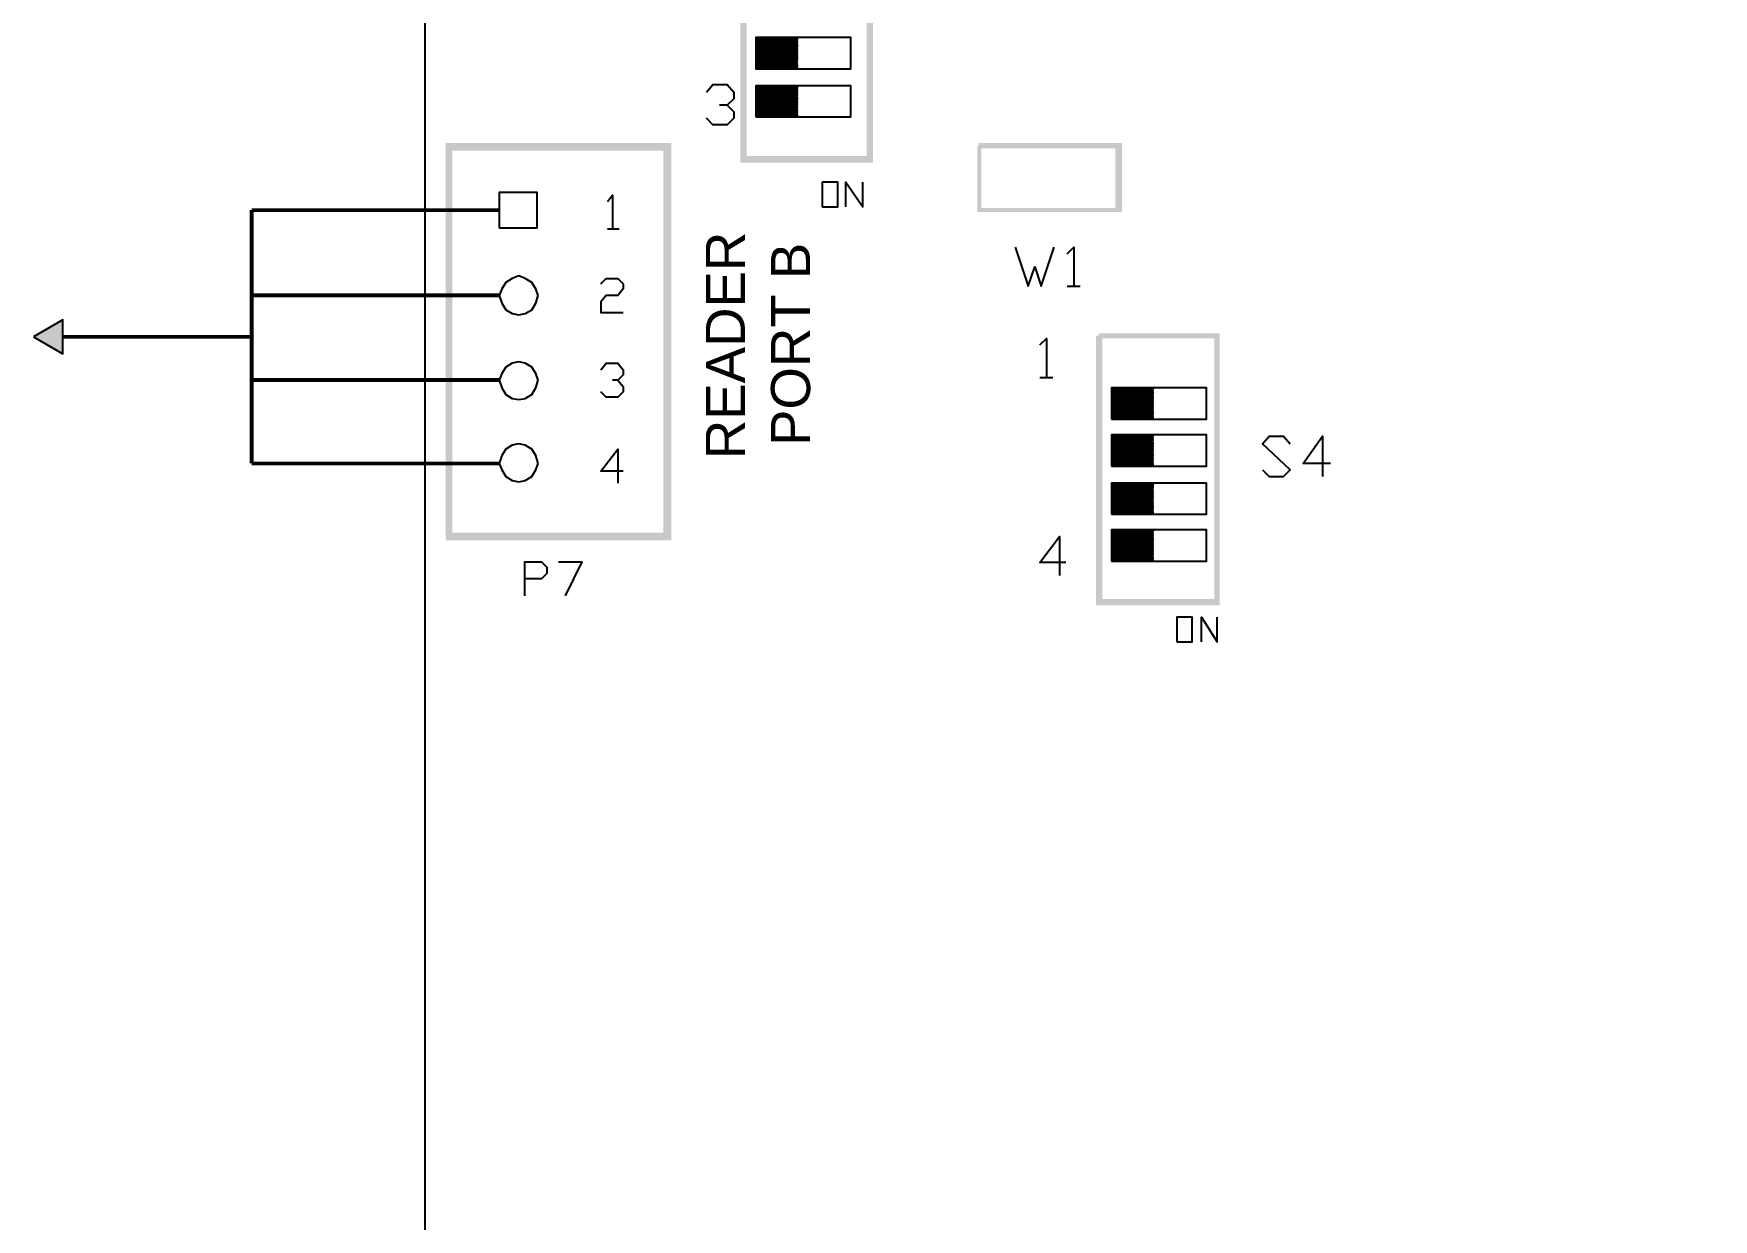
# Model space of a CAD drawing. Header units: millimetres. Extents: x 532209 to 638832, y -290618 to -196403.
# Drawn here: x 552310 to 584546, y -243510 to -220753 of the extents above; entities that cross this region are included whole.
import ezdxf
from ezdxf.enums import TextEntityAlignment as Align

# ---------------------------------------------------------------- set-up
doc = ezdxf.new("R2010")
doc.units = ezdxf.units.MM
doc.header["$LTSCALE"] = 12.5
doc.header["$MEASUREMENT"] = 0
doc.linetypes.add('HIDDEN', pattern=[0.375, 0.25, -0.125])
doc.styles.get("Standard").update_dxf_attribs({"font": 'arial.ttf'})

# ---------------------------------------------------------------- blocks, each defined once
blk = doc.blocks.new('APC L')
at = {"linetype": 'Continuous'}
for points in [[(565996, -219028), (565871, -218928), (565996, -223103)], [(565871, -218928), (565996, -223103), (565871, -223228)], [(568296, -223103), (568421, -223228), (568296, -218978)], [(568421, -223228), (568296, -218978), (568421, -218978)], [(564546, -222853), (560346, -223003), (560221, -222853)], [(560346, -223003), (560221, -222853), (560346, -230328)], [(560221, -222853), (560346, -230328), (560221, -230478)], [(564396, -223003), (564546, -222853), (560346, -223003)], [(564546, -230478), (564396, -223003), (564546, -222853)], [(564396, -230328), (564546, -230478), (564396, -223003)], [(570421, -224178), (570496, -224103), (570421, -222903)], [(570496, -224103), (570421, -222903), (570496, -222903)], [(570446, -222853), (570446, -222953), (573196, -222853)], [(570446, -222953), (573196, -222853), (573071, -222953)], [(573196, -222853), (573071, -222953), (573196, -224178)], [(573071, -222953), (573196, -224178), (573071, -224103)], [(565996, -223103), (565871, -223228), (568296, -223103)], [(565871, -223228), (568296, -223103), (568421, -223228)], [(573196, -224178), (573071, -224103), (570421, -224178)], [(573071, -224103), (570421, -224178), (570496, -224103)], [(572821, -226553), (572696, -226553), (572821, -231603)], [(572696, -226553), (572821, -231603), (572696, -231728)], [(574971, -226603), (575071, -226503), (572746, -226603)], [(575071, -226503), (572746, -226603), (572746, -226503)], [(575071, -231728), (574971, -226603), (575071, -226503)], [(574971, -231603), (575071, -231728), (574971, -226603)], [(560346, -230328), (560221, -230478), (564396, -230328)], [(560221, -230478), (564396, -230328), (564546, -230478)], [(572821, -231603), (572696, -231728), (574971, -231603)], [(572696, -231728), (574971, -231603), (575071, -231728)]]:
    blk.add_hatch(color=256, dxfattribs=at).paths.add_polyline_path(points)
h = blk.add_hatch(color=256)
h.dxf.hatch_style = 1
h.paths.add_polyline_path([(552310, -226572), (552871, -226896), (552871, -226248)])
for points in [[(559821, -268153), (611071, -268153), (611071, -196403), (559821, -196403), (559821, -268153)], [(566171, -221428), (567996, -221428), (567996, -220828), (566171, -220828), (566171, -221428)], [(566771, -220828), (566171, -221428)], [(566171, -221428), (566746, -220828), (566171, -221403)], [(566721, -220828), (566171, -221378)], [(566696, -220828), (566171, -221353), (566696, -220828)], [(566671, -220828), (566171, -221353)], [(566646, -220828), (566171, -221328)], [(566646, -220828), (566171, -221303)], [(566621, -220828), (566171, -221278)], [(566596, -220828), (566171, -221278)], [(566571, -220828), (566171, -221253)], [(566571, -220828), (566171, -221228)], [(566171, -221228), (566546, -220828), (566171, -221203)], [(566521, -220828), (566171, -221178)], [(566521, -220828), (566171, -221153), (566496, -220828)], [(566471, -220828), (566171, -221153)], [(566446, -220828), (566171, -221128)], [(566446, -220828), (566171, -221103)], [(566421, -220828), (566171, -221103)], [(566396, -220828), (566171, -221078)], [(566371, -220828), (566171, -221053)], [(566371, -220828), (566171, -221028)], [(566171, -221028), (566346, -220828), (566171, -221003)], [(566321, -220828), (566171, -220978)], [(566321, -220828), (566171, -220978), (566296, -220828)], [(566271, -220828), (566171, -220953)], [(566246, -220828), (566171, -220928)], [(566246, -220828), (566171, -220903)], [(566221, -220828), (566171, -220903)], [(566196, -220828), (566171, -220878)], [(566196, -220828), (566171, -220853)], [(566171, -220828), (566771, -221428)], [(566171, -220853), (566746, -221428)], [(566171, -220878), (566721, -221428)], [(566171, -220903), (566696, -221428)], [(566171, -220903), (566696, -221428), (566171, -220928)], [(566171, -220953), (566671, -221428)], [(566171, -220978), (566646, -221428)], [(566171, -220978), (566646, -221428)], [(566171, -221003), (566621, -221428)], [(566596, -221428), (566171, -221028), (566571, -221428)], [(566171, -221028), (566571, -221428)], [(566171, -221053), (566546, -221428)], [(566171, -221078), (566521, -221428)], [(566171, -221103), (566521, -221428)], [(566171, -221103), (566496, -221428), (566171, -221128)], [(566796, -220828), (566196, -221428)], [(566771, -220828), (566196, -221428)], [(566196, -220828), (566796, -221428)], [(566196, -220828), (566771, -221428)], [(566821, -220828), (566221, -221428)], [(566221, -220828), (566821, -221428)], [(566846, -220828), (566246, -221428)], [(566821, -220828), (566246, -221428)], [(566246, -220828), (566846, -221428)], [(566246, -220828), (566821, -221428)], [(566871, -220828), (566271, -221428)], [(566271, -220828), (566871, -221428)], [(566896, -220828), (566296, -221428)], [(566296, -220828), (566896, -221428), (566321, -220828), (566896, -221428)], [(566896, -220828), (566321, -221428)], [(566921, -220828), (566321, -221428)], [(566321, -220828), (566921, -221428)], [(566346, -221428), (566946, -220828), (566371, -221428), (566971, -220828)], [(566346, -220828), (566946, -221428)], [(566371, -220828), (566971, -221428)], [(566371, -220828), (566971, -221428)], [(566971, -220853), (566371, -221428)], [(566396, -220828), (566971, -221403), (566421, -220828)], [(566971, -220878), (566396, -221428)], [(566971, -220903), (566421, -221428)], [(566446, -220828), (566971, -221378)], [(566446, -220828), (566971, -221353)], [(566971, -220903), (566446, -221428)], [(566971, -220928), (566446, -221428)], [(566471, -220828), (566971, -221353)], [(566971, -220953), (566471, -221428)], [(566496, -220828), (566971, -221328)], [(566971, -220978), (566496, -221428)], [(566971, -221303), (566521, -220828), (566971, -221278)], [(566521, -220828), (566971, -221278)], [(566521, -221428), (566971, -220978), (566521, -221428)], [(566546, -220828), (566971, -221253)], [(566971, -221003), (566546, -221428)], [(566571, -220828), (566971, -221228)], [(566571, -220828), (566971, -221228)], [(566971, -221028), (566571, -221428), (566971, -221028)], [(566971, -221053), (566571, -221428)], [(566596, -220828), (566971, -221203), (566621, -220828)], [(566971, -221078), (566596, -221428)], [(566971, -221103), (566621, -221428)], [(566646, -220828), (566971, -221178)], [(566646, -220828), (566971, -221153)], [(566971, -221103), (566646, -221428)], [(566971, -221128), (566646, -221428)], [(566671, -220828), (566971, -221153)], [(566696, -220828), (566971, -221128)], [(566971, -221103), (566696, -220828), (566971, -221103)], [(566721, -220828), (566971, -221078)], [(566746, -220828), (566971, -221053)], [(566771, -220828), (566971, -221028)], [(566771, -220828), (566971, -221028)], [(566796, -220828), (566971, -221003), (566821, -220828)], [(566821, -220828), (566971, -220978)], [(566846, -220828), (566971, -220978)], [(566871, -220828), (566971, -220953)], [(566896, -220828), (566971, -220928)], [(566971, -220903), (566896, -220828), (566971, -220903)], [(566921, -220828), (566971, -220878)], [(566946, -220828), (566971, -220853)], [(566971, -220828), (566971, -220828)], [(566171, -221153), (566471, -221428)], [(566171, -221153), (566446, -221428)], [(566171, -221178), (566446, -221428)], [(566171, -221203), (566421, -221428)], [(566396, -221428), (566171, -221228), (566371, -221428)], [(566171, -221228), (566371, -221428)], [(566171, -221253), (566346, -221428)], [(566171, -221278), (566321, -221428)], [(566171, -221278), (566321, -221428)], [(566171, -221303), (566296, -221428), (566171, -221328)], [(566171, -221353), (566271, -221428)], [(566171, -221353), (566246, -221428)], [(566171, -221378), (566246, -221428)], [(566171, -221403), (566221, -221428)], [(566196, -221428), (566171, -221428), (566196, -221428)], [(566971, -221153), (566671, -221428)], [(566971, -221153), (566696, -221428)], [(566696, -221428), (566971, -221178), (566721, -221428)], [(566971, -221203), (566746, -221428)], [(566971, -221228), (566771, -221428), (566971, -221228)], [(566971, -221253), (566771, -221428)], [(566971, -221278), (566796, -221428)], [(566971, -221278), (566821, -221428)], [(566971, -221303), (566821, -221428)], [(566971, -221328), (566846, -221428)], [(566971, -221353), (566871, -221428)], [(566971, -221353), (566896, -221428)], [(566896, -221428), (566971, -221378), (566921, -221428)], [(566971, -221403), (566946, -221428)], [(566971, -221428), (566971, -221428)], [(565221, -221878), (565346, -221728), (565621, -221728), (565746, -221878), (565746, -222003), (565621, -222128), (565471, -222128)], [(566771, -221753), (566171, -222353)], [(566171, -222328), (566746, -221753), (566171, -222328)], [(566721, -221753), (566171, -222303)], [(566696, -221753), (566171, -222278)], [(566696, -221753), (566171, -222253)], [(566671, -221753), (566171, -222253)], [(566646, -221753), (566171, -222228)], [(566646, -221753), (566171, -222203)], [(566621, -221753), (566171, -222178)], [(566596, -221753), (566171, -222178)], [(566571, -221753), (566171, -222153), (566571, -221753)], [(566171, -222128), (566546, -221753), (566171, -222128)], [(566521, -221753), (566171, -222103)], [(566521, -221753), (566171, -222078)], [(566496, -221753), (566171, -222053)], [(566471, -221753), (566171, -222053)], [(566446, -221753), (566171, -222028)], [(566446, -221753), (566171, -222003)], [(566421, -221753), (566171, -222003)], [(566396, -221753), (566171, -221978), (566371, -221753)], [(566371, -221753), (566171, -221953)], [(566171, -221928), (566346, -221753), (566171, -221928)], [(566321, -221753), (566171, -221903)], [(566321, -221753), (566171, -221878)], [(566296, -221753), (566171, -221878)], [(566271, -221753), (566171, -221853)], [(566246, -221753), (566171, -221828)], [(566246, -221753), (566171, -221803)], [(566221, -221753), (566171, -221803)], [(566196, -221753), (566171, -221778), (566196, -221753)], [(566171, -221753), (566771, -222353)], [(566171, -222353), (567996, -222353), (567996, -221753), (566171, -221753), (566171, -222353)], [(566171, -221778), (566746, -222353)], [(566796, -221753), (566196, -222353)], [(566771, -221753), (566196, -222353)], [(566196, -221753), (566796, -222353)], [(566196, -221753), (566771, -222353)], [(566821, -221753), (566221, -222353)], [(566221, -221753), (566821, -222353)], [(566846, -221753), (566246, -222353)], [(566821, -221753), (566246, -222353)], [(566246, -221753), (566846, -222353)], [(566246, -221753), (566821, -222353)], [(566871, -221753), (566271, -222353)], [(566271, -221753), (566871, -222353)], [(566896, -221753), (566296, -222353)], [(566296, -221753), (566896, -222353), (566321, -221753), (566896, -222353)], [(566896, -221753), (566321, -222353)], [(566921, -221753), (566321, -222353)], [(566321, -221753), (566921, -222353)], [(566346, -222353), (566946, -221753), (566371, -222353), (566971, -221753)], [(566346, -221753), (566946, -222353)], [(566371, -221753), (566971, -222353)], [(566371, -221753), (566971, -222328)], [(566371, -222353), (566971, -221778), (566396, -222353)], [(566396, -221753), (566971, -222328)], [(566421, -221753), (566971, -222303)], [(566446, -221753), (566971, -222278)], [(566446, -221753), (566971, -222253)], [(566471, -221753), (566971, -222253)], [(566496, -221753), (566971, -222228)], [(566971, -222203), (566521, -221753), (566971, -222178), (566521, -221753)], [(566546, -221753), (566971, -222178)], [(566571, -221753), (566971, -222153)], [(566571, -221753), (566971, -222128)], [(566596, -221753), (566971, -222128)], [(566621, -221753), (566971, -222103)], [(566646, -221753), (566971, -222078)], [(566646, -221753), (566971, -222053)], [(566671, -221753), (566971, -222053)], [(566696, -221753), (566971, -222028)], [(566971, -222003), (566696, -221753), (566971, -222003), (566721, -221753)], [(566746, -221753), (566971, -221978)], [(566771, -221753), (566971, -221953)], [(566771, -221753), (566971, -221928)], [(566796, -221753), (566971, -221928)], [(566821, -221753), (566971, -221903)], [(566821, -221753), (566971, -221878)], [(566846, -221753), (566971, -221878)], [(566871, -221753), (566971, -221853)], [(566896, -221753), (566971, -221828)], [(566896, -221753), (566971, -221803), (566896, -221753)], [(566921, -221753), (566971, -221803)], [(566946, -221753), (566971, -221778)], [(566971, -221753), (566971, -221753)], [(566171, -221803), (566721, -222353)], [(566696, -222353), (566171, -221803), (566696, -222353), (566171, -221828)], [(566171, -221853), (566671, -222353)], [(566171, -221878), (566646, -222353)], [(566171, -221878), (566646, -222353)], [(566171, -221903), (566621, -222353)], [(566171, -221928), (566596, -222353)], [(566171, -221928), (566571, -222353)], [(566171, -221953), (566571, -222353)], [(566171, -221978), (566546, -222353)], [(566171, -222003), (566521, -222353)], [(566521, -222353), (566171, -222003), (566496, -222353), (566171, -222028)], [(566171, -222053), (566471, -222353)], [(566171, -222053), (566446, -222353)], [(566171, -222078), (566446, -222353)], [(566971, -221803), (566421, -222353)], [(566971, -221803), (566446, -222353)], [(566971, -221828), (566446, -222353)], [(566971, -221853), (566471, -222353)], [(566971, -221878), (566496, -222353)], [(566971, -221878), (566521, -222353)], [(566971, -221903), (566521, -222353)], [(566971, -221928), (566546, -222353)], [(566971, -221928), (566571, -222353), (566971, -221953)], [(566571, -222353), (566971, -221978), (566596, -222353)], [(566971, -222003), (566621, -222353)], [(566971, -222003), (566646, -222353)], [(566971, -222028), (566646, -222353)], [(566971, -222053), (566671, -222353)], [(566971, -222053), (566696, -222353)], [(566971, -222078), (566696, -222353)], [(565621, -222128), (565746, -222253), (565746, -222378), (565621, -222503), (565346, -222503), (565221, -222378)], [(566171, -222103), (566421, -222353)], [(566171, -222128), (566396, -222353)], [(566171, -222128), (566371, -222353)], [(566171, -222153), (566371, -222353)], [(566171, -222178), (566346, -222353)], [(566171, -222178), (566321, -222353)], [(566321, -222353), (566171, -222203), (566296, -222353), (566171, -222228)], [(566171, -222253), (566271, -222353)], [(566171, -222253), (566246, -222353)], [(566171, -222278), (566246, -222353)], [(566171, -222303), (566221, -222353)], [(566171, -222328), (566196, -222353)], [(566171, -222328), (566196, -222353)], [(566971, -222103), (566721, -222353)], [(566971, -222128), (566746, -222353)], [(566971, -222128), (566771, -222353), (566971, -222153)], [(566771, -222353), (566971, -222178), (566796, -222353)], [(566971, -222178), (566821, -222353)], [(566971, -222203), (566821, -222353)], [(566971, -222228), (566846, -222353)], [(566971, -222253), (566871, -222353)], [(566971, -222253), (566896, -222353)], [(566971, -222278), (566896, -222353)], [(566971, -222303), (566921, -222353)], [(566971, -222328), (566946, -222353)], [(566971, -222328), (566971, -222353)], [(567446, -224078), (567746, -224078), (567746, -223603), (567446, -223603), (567446, -224078)], [(567896, -224078), (567896, -223603), (568221, -224078), (568221, -223603)], [(561246, -224478), (561971, -224478), (561971, -223803), (561246, -223803), (561246, -224478)], [(563321, -223978), (563421, -223853), (563421, -224503)], [(563321, -224503), (563546, -224503)], [(571146, -224853), (571396, -225603), (571521, -225228), (571646, -225603), (571896, -224853)], [(572146, -224978), (572271, -224853), (572271, -225603)], [(561996, -225778), (561946, -225653), (561871, -225528), (561746, -225453), (561621, -225403), (561496, -225453), (561371, -225528), (561296, -225653), (561246, -225778), (561296, -225928), (561371, -226053), (561496, -226128), (561621, -226153), (561746, -226128), (561871, -226053), (561946, -225928), (561996, -225778)], [(563196, -225553), (563296, -225453), (563521, -225453), (563621, -225553), (563621, -225653), (563521, -225778), (563296, -225778), (563196, -225903), (563196, -226103), (563621, -226103)], [(572146, -225603), (572396, -225603)], [(571621, -226728), (571746, -226603), (571746, -227353)], [(561996, -227403), (561946, -227278), (561871, -227153), (561746, -227078), (561621, -227053), (561496, -227078), (561371, -227153), (561296, -227278), (561246, -227403), (561296, -227553), (561371, -227678), (561496, -227753), (561621, -227778), (561746, -227753), (561871, -227678), (561946, -227553), (561996, -227403)], [(563196, -227203), (563296, -227078), (563521, -227078), (563621, -227203), (563621, -227303), (563521, -227403), (563421, -227403)], [(563521, -227403), (563621, -227528), (563621, -227628), (563521, -227728), (563296, -227728), (563196, -227628)], [(571621, -227353), (571871, -227353)], [(572996, -228153), (574821, -228153), (574821, -227553), (572996, -227553), (572996, -228153)], [(573596, -227553), (572996, -228153)], [(573571, -227553), (572996, -228128)], [(573571, -227553), (572996, -228103)], [(573546, -227553), (572996, -228103)], [(573521, -227553), (572996, -228078)], [(573521, -227553), (572996, -228053)], [(572996, -228028), (573496, -227553), (572996, -228028), (573471, -227553)], [(573446, -227553), (572996, -228003)], [(573446, -227553), (572996, -227978)], [(573421, -227553), (572996, -227978)], [(573396, -227553), (572996, -227953)], [(573396, -227553), (572996, -227928)], [(573371, -227553), (572996, -227903)], [(573346, -227553), (572996, -227903)], [(573321, -227553), (572996, -227878)], [(573321, -227553), (572996, -227853)], [(572996, -227853), (573296, -227553), (572996, -227828), (573271, -227553)], [(573271, -227553), (572996, -227803)], [(573246, -227553), (572996, -227778)], [(573221, -227553), (572996, -227778)], [(573196, -227553), (572996, -227753)], [(573196, -227553), (572996, -227728)], [(573171, -227553), (572996, -227728)], [(573146, -227553), (572996, -227703)], [(573121, -227553), (572996, -227678)], [(573121, -227553), (572996, -227653)], [(572996, -227653), (573096, -227553), (572996, -227628), (573071, -227553)], [(573071, -227553), (572996, -227603)], [(573046, -227553), (572996, -227578)], [(573021, -227553), (572996, -227578)], [(572996, -227553), (573596, -228153)], [(572996, -227578), (573571, -228153)], [(572996, -227578), (573571, -228153)], [(573621, -227553), (573021, -228153)], [(573046, -227553), (573621, -228153), (573021, -227553)], [(573646, -227553), (573046, -228153)], [(573671, -227553), (573071, -228153)], [(573646, -227553), (573071, -228153)], [(573071, -227553), (573671, -228153)], [(573646, -228153), (573071, -227553), (573646, -228153)], [(573696, -227553), (573096, -228153)], [(573096, -227553), (573696, -228153)], [(573696, -227553), (573121, -228153), (573721, -227553)], [(573721, -227553), (573121, -228153)], [(573121, -227553), (573721, -228153)], [(573121, -227553), (573721, -228153)], [(573746, -227553), (573146, -228153)], [(573146, -227553), (573746, -228153)], [(573771, -227553), (573171, -228153)], [(573171, -227553), (573771, -228153)], [(573771, -227553), (573196, -228153)], [(573796, -227553), (573196, -228153)], [(573196, -227553), (573771, -228153)], [(573196, -227553), (573796, -228153)], [(573221, -227553), (573796, -228128)], [(573796, -227578), (573221, -228153)], [(573246, -227553), (573796, -228103)], [(573796, -227578), (573246, -228153)], [(573796, -228103), (573271, -227553), (573796, -228078)], [(573271, -227553), (573796, -228053), (573296, -227553)], [(573321, -227553), (573796, -228028)], [(573321, -227553), (573796, -228028)], [(573346, -227553), (573796, -228003)], [(573371, -227553), (573796, -227978)], [(573396, -227553), (573796, -227978)], [(573396, -227553), (573796, -227953)], [(573421, -227553), (573796, -227928)], [(573796, -227903), (573446, -227553), (573796, -227903)], [(573446, -227553), (573796, -227878)], [(573471, -227553), (573796, -227853), (573496, -227553)], [(573521, -227553), (573796, -227853)], [(573521, -227553), (573796, -227828)], [(573546, -227553), (573796, -227803)], [(573571, -227553), (573796, -227778)], [(573571, -227553), (573796, -227778)], [(573596, -227553), (573796, -227753)], [(573621, -227553), (573796, -227728)], [(573796, -227728), (573646, -227553), (573796, -227703)], [(573646, -227553), (573796, -227678)], [(573671, -227553), (573796, -227653), (573696, -227553)], [(573721, -227553), (573796, -227653)], [(573721, -227553), (573796, -227628)], [(573746, -227553), (573796, -227603)], [(573771, -227553), (573796, -227578)], [(573771, -227553), (573796, -227578)], [(573796, -227553), (573821, -227553)], [(572996, -227603), (573546, -228153)], [(572996, -227628), (573521, -228153)], [(572996, -227653), (573521, -228153)], [(572996, -227653), (573496, -228153)], [(573471, -228153), (572996, -227678), (573446, -228153)], [(572996, -227703), (573446, -228153), (572996, -227728)], [(572996, -227728), (573421, -228153)], [(572996, -227753), (573396, -228153)], [(572996, -227778), (573396, -228153)], [(572996, -227778), (573371, -228153)], [(572996, -227803), (573346, -228153)], [(572996, -227828), (573321, -228153)], [(572996, -227853), (573321, -228153)], [(572996, -227853), (573296, -228153)], [(573271, -228153), (572996, -227878), (573271, -228153)], [(572996, -227903), (573246, -228153), (572996, -227903)], [(573796, -227603), (573271, -228153)], [(573796, -227628), (573271, -228153)], [(573296, -228153), (573796, -227653), (573321, -228153), (573796, -227653)], [(573796, -227678), (573321, -228153)], [(573796, -227703), (573346, -228153)], [(573796, -227728), (573371, -228153)], [(573796, -227728), (573396, -228153)], [(573796, -227753), (573396, -228153)], [(573796, -227778), (573421, -228153)], [(573796, -227778), (573446, -228153)], [(573796, -227803), (573446, -228153)], [(573796, -227828), (573471, -228153)], [(573496, -228153), (573796, -227853), (573521, -228153), (573796, -227853)], [(573796, -227878), (573521, -228153)], [(573796, -227903), (573546, -228153)], [(573796, -227903), (573571, -228153)], [(572996, -227928), (573221, -228153)], [(572996, -227953), (573196, -228153)], [(572996, -227978), (573196, -228153)], [(572996, -227978), (573171, -228153)], [(572996, -228003), (573146, -228153)], [(572996, -228028), (573121, -228153)], [(572996, -228028), (573121, -228153)], [(572996, -228053), (573096, -228153)], [(573071, -228153), (572996, -228078), (573071, -228153)], [(572996, -228103), (573046, -228153), (572996, -228103)], [(572996, -228128), (573021, -228153)], [(573796, -227928), (573571, -228153)], [(573796, -227953), (573596, -228153)], [(573796, -227978), (573621, -228153)], [(573796, -227978), (573646, -228153)], [(573796, -228003), (573646, -228153)], [(573796, -228028), (573671, -228153)], [(573796, -228028), (573696, -228153), (573796, -228028)], [(573796, -228053), (573721, -228153)], [(573796, -228078), (573721, -228153)], [(573796, -228103), (573746, -228153)], [(573796, -228103), (573771, -228153)], [(573796, -228128), (573771, -228153)], [(572996, -229053), (574821, -229053), (574821, -228453), (572996, -228453), (572996, -229053)], [(573596, -228453), (572996, -229053)], [(573571, -228453), (572996, -229028)], [(573571, -228453), (572996, -229003), (573546, -228453)], [(573521, -228453), (572996, -229003)], [(573521, -228453), (572996, -228978)], [(572996, -228953), (573496, -228453), (572996, -228928)], [(573471, -228453), (572996, -228928)], [(573446, -228453), (572996, -228903)], [(573446, -228453), (572996, -228878)], [(573421, -228453), (572996, -228878)], [(573396, -228453), (572996, -228853)], [(573396, -228453), (572996, -228828)], [(573371, -228453), (572996, -228803), (573346, -228453)], [(573321, -228453), (572996, -228803)], [(573321, -228453), (572996, -228778)], [(572996, -228753), (573296, -228453), (572996, -228753)], [(573271, -228453), (572996, -228728)], [(573271, -228453), (572996, -228703)], [(573246, -228453), (572996, -228678)], [(573221, -228453), (572996, -228678)], [(573196, -228453), (572996, -228653)], [(573196, -228453), (572996, -228628)], [(573171, -228453), (572996, -228628), (573146, -228453)], [(573121, -228453), (572996, -228603)], [(573121, -228453), (572996, -228578)], [(572996, -228553), (573096, -228453), (572996, -228553)], [(573071, -228453), (572996, -228528)], [(573071, -228453), (572996, -228503)], [(573046, -228453), (572996, -228478)], [(573021, -228453), (572996, -228478)], [(573596, -229053), (572996, -228478), (573571, -229053)], [(572996, -228478), (573571, -229053)], [(572996, -228503), (573546, -229053)], [(572996, -228528), (573521, -229053)], [(573621, -228453), (573021, -229053)], [(573046, -228453), (573621, -229053), (573021, -228453)], [(573646, -228453), (573046, -229053)], [(573671, -228453), (573071, -229053)], [(573646, -228453), (573071, -229053)], [(573071, -228453), (573671, -229053)], [(573646, -229053), (573071, -228453), (573646, -229053)], [(573696, -228453), (573096, -229053)], [(573096, -228453), (573696, -229053)], [(573696, -228453), (573121, -229053), (573721, -228453)], [(573721, -228453), (573121, -229053)], [(573121, -228453), (573721, -229053)], [(573121, -228453), (573721, -229053)], [(573746, -228453), (573146, -229053)], [(573146, -228453), (573746, -229053)], [(573771, -228453), (573171, -229053)], [(573171, -228453), (573771, -229053)], [(573771, -228453), (573196, -229053)], [(573796, -228453), (573196, -229053)], [(573196, -228453), (573771, -229053)], [(573196, -228453), (573796, -229053), (573221, -228453)], [(573796, -228478), (573221, -229053)], [(573246, -228453), (573796, -229028)], [(573796, -228478), (573246, -229053)], [(573796, -229003), (573271, -228453), (573796, -229003)], [(573271, -228453), (573796, -228978)], [(573796, -228503), (573271, -229053)], [(573796, -228528), (573271, -229053)], [(573296, -228453), (573796, -228953)], [(573321, -228453), (573796, -228928)], [(573321, -228453), (573796, -228928)], [(573346, -228453), (573796, -228903)], [(573371, -228453), (573796, -228878)], [(573396, -228453), (573796, -228878)], [(573396, -228453), (573796, -228853), (573421, -228453)], [(573796, -228828), (573446, -228453), (573796, -228803)], [(573446, -228453), (573796, -228803)], [(573471, -228453), (573796, -228778)], [(573496, -228453), (573796, -228753)], [(573521, -228453), (573796, -228753)], [(573521, -228453), (573796, -228728)], [(573546, -228453), (573796, -228703)], [(573571, -228453), (573796, -228678)], [(573571, -228453), (573796, -228678)], [(573596, -228453), (573796, -228653), (573621, -228453)], [(573796, -228628), (573646, -228453), (573796, -228628)], [(573646, -228453), (573796, -228603)], [(573671, -228453), (573796, -228578)], [(573696, -228453), (573796, -228553)], [(573721, -228453), (573796, -228553)], [(573721, -228453), (573796, -228528)], [(573746, -228453), (573796, -228503)], [(573771, -228453), (573796, -228478)], [(573771, -228453), (573796, -228478), (573796, -228453)], [(575896, -229128), (576021, -229253), (576296, -229253), (576421, -229128), (575896, -228628), (576021, -228478), (576296, -228478), (576421, -228628)], [(577196, -229003), (576671, -229003), (577046, -228478), (577046, -229253)], [(561996, -229003), (561946, -228853), (561871, -228728), (561746, -228653), (561621, -228628), (561496, -228653), (561371, -228728), (561296, -228853), (561246, -229003), (561296, -229128), (561371, -229253), (561496, -229328), (561621, -229353), (561746, -229328), (561871, -229253), (561946, -229128), (561996, -229003)], [(563621, -229153), (563196, -229153), (563521, -228728), (563521, -229378)], [(572996, -228553), (573521, -229053)], [(572996, -228553), (573496, -229053)], [(572996, -228578), (573471, -229053)], [(572996, -228603), (573446, -229053)], [(572996, -228628), (573446, -229053), (572996, -228628)], [(572996, -228653), (573421, -229053)], [(573396, -229053), (572996, -228678), (573396, -229053)], [(572996, -228678), (573371, -229053)], [(572996, -228703), (573346, -229053)], [(572996, -228728), (573321, -229053)], [(572996, -228753), (573321, -229053)], [(572996, -228753), (573296, -229053)], [(572996, -228778), (573271, -229053)], [(572996, -228803), (573271, -229053)], [(572996, -228803), (573246, -229053), (572996, -228828)], [(572996, -228853), (573221, -229053)], [(573796, -228553), (573296, -229053)], [(573796, -228553), (573321, -229053), (573796, -228578)], [(573796, -228603), (573321, -229053)], [(573796, -228628), (573346, -229053)], [(573371, -229053), (573796, -228628), (573396, -229053)], [(573796, -228653), (573396, -229053)], [(573796, -228678), (573421, -229053)], [(573796, -228678), (573446, -229053)], [(573796, -228703), (573446, -229053)], [(573796, -228728), (573471, -229053)], [(573796, -228753), (573496, -229053)], [(573796, -228753), (573521, -229053), (573796, -228778)], [(573796, -228803), (573521, -229053)], [(573796, -228803), (573546, -229053)], [(573571, -229053), (573796, -228828), (573571, -229053)], [(573796, -228853), (573596, -229053)], [(573196, -229053), (572996, -228878), (573196, -229053)], [(572996, -228878), (573171, -229053)], [(572996, -228903), (573146, -229053)], [(572996, -228928), (573121, -229053)], [(572996, -228928), (573121, -229053)], [(572996, -228953), (573096, -229053)], [(572996, -228978), (573071, -229053)], [(572996, -229003), (573071, -229053)], [(572996, -229003), (573046, -229053), (572996, -229028)], [(572996, -229053), (573021, -229053)], [(573796, -228878), (573621, -229053)], [(573796, -228878), (573646, -229053)], [(573796, -228903), (573646, -229053)], [(573796, -228928), (573671, -229053)], [(573796, -228928), (573696, -229053), (573796, -228953)], [(573796, -228978), (573721, -229053)], [(573796, -229003), (573721, -229053)], [(573796, -229003), (573746, -229053)], [(573771, -229053), (573796, -229028), (573771, -229053)], [(572996, -229978), (574821, -229978), (574821, -229378), (572996, -229378), (572996, -229978)], [(573596, -229378), (572996, -229978)], [(573571, -229378), (572996, -229953)], [(573571, -229378), (572996, -229928)], [(573546, -229378), (572996, -229903)], [(573521, -229378), (572996, -229903)], [(573521, -229378), (572996, -229878)], [(572996, -229853), (573496, -229378), (572996, -229828)], [(573471, -229378), (572996, -229828)], [(573446, -229378), (572996, -229803), (573446, -229378)], [(573421, -229378), (572996, -229778)], [(573396, -229378), (572996, -229778)], [(573396, -229378), (572996, -229753)], [(573371, -229378), (572996, -229728)], [(573346, -229378), (572996, -229703)], [(573321, -229378), (572996, -229703)], [(573321, -229378), (572996, -229678)], [(572996, -229653), (573296, -229378), (572996, -229653)], [(573271, -229378), (572996, -229628), (573271, -229378)], [(573246, -229378), (572996, -229603)], [(573221, -229378), (572996, -229578)], [(573196, -229378), (572996, -229578)], [(573196, -229378), (572996, -229553)], [(573171, -229378), (572996, -229528)], [(573146, -229378), (572996, -229528)], [(573121, -229378), (572996, -229503)], [(573121, -229378), (572996, -229478)], [(572996, -229453), (573096, -229378), (572996, -229453)], [(573071, -229378), (572996, -229428), (573071, -229378)], [(573046, -229378), (572996, -229403)], [(573021, -229378), (572996, -229378)], [(572996, -229378), (573596, -229978)], [(572996, -229378), (573571, -229978)], [(572996, -229403), (573571, -229978)], [(572996, -229428), (573546, -229978)], [(572996, -229453), (573521, -229978)], [(573521, -229978), (572996, -229453), (573496, -229978)], [(572996, -229478), (573471, -229978)], [(572996, -229503), (573446, -229978)], [(573621, -229378), (573021, -229978)], [(573046, -229378), (573621, -229978), (573021, -229378)], [(573646, -229378), (573046, -229978)], [(573671, -229378), (573071, -229978)], [(573646, -229378), (573071, -229978)], [(573071, -229378), (573671, -229978)], [(573646, -229978), (573071, -229378), (573646, -229978)], [(573696, -229378), (573096, -229978)], [(573096, -229378), (573696, -229978)], [(573696, -229378), (573121, -229978), (573721, -229378)], [(573721, -229378), (573121, -229978)], [(573121, -229378), (573721, -229978)], [(573121, -229378), (573721, -229978)], [(573746, -229378), (573146, -229978)], [(573146, -229378), (573746, -229978)], [(573771, -229378), (573171, -229978)], [(573171, -229378), (573771, -229978)], [(573771, -229378), (573196, -229978)], [(573796, -229378), (573196, -229978)], [(573196, -229378), (573771, -229978)], [(573196, -229378), (573796, -229978)], [(573796, -229378), (573221, -229978)], [(573221, -229378), (573796, -229953)], [(573246, -229378), (573796, -229928)], [(573796, -229403), (573246, -229978)], [(573796, -229903), (573271, -229378), (573796, -229903)], [(573271, -229378), (573796, -229878)], [(573271, -229978), (573796, -229428), (573271, -229978)], [(573296, -229378), (573796, -229853)], [(573796, -229453), (573296, -229978)], [(573321, -229378), (573796, -229828), (573321, -229378)], [(573796, -229453), (573321, -229978), (573796, -229478)], [(573796, -229503), (573321, -229978)], [(573346, -229378), (573796, -229828)], [(573371, -229378), (573796, -229803)], [(573396, -229378), (573796, -229778)], [(573396, -229378), (573796, -229778)], [(573421, -229378), (573796, -229753)], [(573796, -229728), (573446, -229378), (573796, -229703)], [(573446, -229378), (573796, -229703)], [(573471, -229378), (573796, -229678)], [(573496, -229378), (573796, -229653)], [(573521, -229378), (573796, -229653), (573521, -229378)], [(573546, -229378), (573796, -229628)], [(573571, -229378), (573796, -229603)], [(573571, -229378), (573796, -229578)], [(573596, -229378), (573796, -229578)], [(573621, -229378), (573796, -229553)], [(573796, -229528), (573646, -229378), (573796, -229528)], [(573646, -229378), (573796, -229503)], [(573671, -229378), (573796, -229478)], [(573696, -229378), (573796, -229453), (573721, -229378)], [(573721, -229378), (573796, -229453)], [(573746, -229378), (573796, -229428)], [(573771, -229378), (573796, -229403)], [(573771, -229378), (573796, -229378)], [(573796, -229378), (573821, -229378)], [(572996, -229528), (573446, -229978), (572996, -229528)], [(572996, -229553), (573421, -229978)], [(572996, -229578), (573396, -229978)], [(572996, -229578), (573396, -229978)], [(572996, -229603), (573371, -229978)], [(572996, -229628), (573346, -229978)], [(572996, -229653), (573321, -229978)], [(573321, -229978), (572996, -229653), (573296, -229978)], [(572996, -229678), (573271, -229978)], [(572996, -229703), (573271, -229978)], [(572996, -229703), (573246, -229978), (572996, -229728)], [(572996, -229753), (573221, -229978)], [(572996, -229778), (573196, -229978)], [(572996, -229778), (573196, -229978)], [(572996, -229803), (573171, -229978)], [(572996, -229828), (573146, -229978)], [(572996, -229828), (573121, -229978)], [(573796, -229528), (573346, -229978)], [(573796, -229528), (573371, -229978)], [(573796, -229553), (573396, -229978)], [(573796, -229578), (573396, -229978)], [(573796, -229578), (573421, -229978)], [(573796, -229603), (573446, -229978)], [(573446, -229978), (573796, -229628), (573471, -229978)], [(573796, -229653), (573496, -229978)], [(573796, -229653), (573521, -229978), (573796, -229678)], [(573796, -229703), (573521, -229978)], [(573796, -229703), (573546, -229978)], [(573796, -229728), (573571, -229978)], [(573796, -229753), (573571, -229978)], [(573796, -229778), (573596, -229978)], [(573796, -229778), (573621, -229978)], [(573796, -229803), (573646, -229978)], [(573646, -229978), (573796, -229828), (573671, -229978)], [(573796, -229828), (573696, -229978), (573796, -229853)], [(573121, -229978), (572996, -229853), (573096, -229978)], [(572996, -229878), (573071, -229978)], [(572996, -229903), (573071, -229978)], [(572996, -229903), (573046, -229978), (572996, -229928)], [(572996, -229953), (573021, -229978)], [(573796, -229878), (573721, -229978)], [(573796, -229903), (573721, -229978)], [(573796, -229903), (573746, -229978)], [(573796, -229928), (573771, -229978)], [(573796, -229953), (573771, -229978)], [(572121, -230903), (571621, -230903), (571996, -230403), (571996, -231153)], [(573596, -230278), (572996, -230878)], [(573571, -230278), (572996, -230853)], [(573571, -230278), (572996, -230828)], [(573546, -230278), (572996, -230803)], [(573521, -230278), (572996, -230803), (573521, -230278)], [(572996, -230778), (573496, -230278), (572996, -230753)], [(573471, -230278), (572996, -230728)], [(573446, -230278), (572996, -230728)], [(573446, -230278), (572996, -230703)], [(573421, -230278), (572996, -230678)], [(573396, -230278), (572996, -230678)], [(573396, -230278), (572996, -230653)], [(573371, -230278), (572996, -230628)], [(573346, -230278), (572996, -230603), (573321, -230278)], [(573321, -230278), (572996, -230603)], [(572996, -230578), (573296, -230278), (572996, -230553)], [(573271, -230278), (572996, -230553)], [(573271, -230278), (572996, -230528)], [(573246, -230278), (572996, -230503)], [(573221, -230278), (572996, -230478)], [(573196, -230278), (572996, -230478)], [(573196, -230278), (572996, -230453)], [(573171, -230278), (572996, -230428)], [(573146, -230278), (572996, -230428), (573121, -230278)], [(573121, -230278), (572996, -230403)], [(572996, -230378), (573096, -230278), (572996, -230353)], [(573071, -230278), (572996, -230353)], [(573071, -230278), (572996, -230328)], [(573046, -230278), (572996, -230303)], [(573021, -230278), (572996, -230278)], [(572996, -230278), (573596, -230878)], [(572996, -230278), (573571, -230878)], [(572996, -230878), (574821, -230878), (574821, -230278), (572996, -230278), (572996, -230878)], [(572996, -230303), (573571, -230878)], [(572996, -230328), (573546, -230878)], [(572996, -230353), (573521, -230878)], [(572996, -230353), (573521, -230878)], [(572996, -230378), (573496, -230878)], [(572996, -230403), (573471, -230878)], [(572996, -230428), (573446, -230878)], [(572996, -230428), (573446, -230878), (572996, -230453), (573421, -230878)], [(572996, -230478), (573396, -230878)], [(572996, -230478), (573396, -230878)], [(573621, -230278), (573021, -230878)], [(573046, -230278), (573621, -230878), (573021, -230278)], [(573646, -230278), (573046, -230878)], [(573671, -230278), (573071, -230878)], [(573646, -230278), (573071, -230878)], [(573071, -230278), (573671, -230878)], [(573646, -230878), (573071, -230278), (573646, -230878)], [(573696, -230278), (573096, -230878)], [(573096, -230278), (573696, -230878)], [(573696, -230278), (573121, -230878), (573721, -230278)], [(573721, -230278), (573121, -230878)], [(573121, -230278), (573721, -230878)], [(573121, -230278), (573721, -230878)], [(573746, -230278), (573146, -230878)], [(573146, -230278), (573746, -230878)], [(573771, -230278), (573171, -230878)], [(573171, -230278), (573771, -230878)], [(573771, -230278), (573196, -230878)], [(573796, -230278), (573196, -230878)], [(573196, -230278), (573771, -230878)], [(573196, -230278), (573796, -230878)], [(573796, -230278), (573221, -230878)], [(573221, -230278), (573796, -230853)], [(573246, -230278), (573796, -230828), (573271, -230278), (573796, -230803)], [(573796, -230303), (573246, -230878)], [(573271, -230278), (573796, -230803)], [(573796, -230328), (573271, -230878)], [(573796, -230353), (573271, -230878)], [(573296, -230278), (573796, -230778)], [(573796, -230353), (573296, -230878)], [(573321, -230278), (573796, -230753)], [(573321, -230278), (573796, -230728)], [(573796, -230378), (573321, -230878), (573796, -230403)], [(573796, -230428), (573321, -230878)], [(573346, -230278), (573796, -230728)], [(573346, -230878), (573796, -230428), (573371, -230878)], [(573371, -230278), (573796, -230703)], [(573396, -230278), (573796, -230678)], [(573396, -230278), (573796, -230678)], [(573796, -230453), (573396, -230878)], [(573796, -230478), (573396, -230878)], [(573421, -230278), (573796, -230653), (573446, -230278), (573796, -230628)], [(573796, -230478), (573421, -230878)], [(573446, -230278), (573796, -230603)], [(573471, -230278), (573796, -230603)], [(573496, -230278), (573796, -230578)], [(573521, -230278), (573796, -230553)], [(573521, -230278), (573796, -230553)], [(573546, -230278), (573796, -230528)], [(573571, -230278), (573796, -230503)], [(573571, -230278), (573796, -230478)], [(573596, -230278), (573796, -230478)], [(573621, -230278), (573796, -230453), (573646, -230278), (573796, -230428)], [(573646, -230278), (573796, -230428)], [(573671, -230278), (573796, -230403)], [(573696, -230278), (573796, -230378)], [(573721, -230278), (573796, -230353)], [(573721, -230278), (573796, -230353)], [(573746, -230278), (573796, -230328)], [(573771, -230278), (573796, -230303)], [(573771, -230278), (573796, -230278)], [(573796, -230278), (573821, -230278)], [(572996, -230503), (573371, -230878)], [(572996, -230528), (573346, -230878)], [(572996, -230553), (573321, -230878)], [(572996, -230553), (573321, -230878)], [(572996, -230578), (573296, -230878)], [(572996, -230603), (573271, -230878)], [(572996, -230603), (573271, -230878)], [(572996, -230628), (573246, -230878), (572996, -230653), (573221, -230878)], [(572996, -230678), (573196, -230878)], [(572996, -230678), (573196, -230878)], [(572996, -230703), (573171, -230878)], [(572996, -230728), (573146, -230878)], [(572996, -230728), (573121, -230878)], [(572996, -230753), (573121, -230878)], [(572996, -230778), (573096, -230878)], [(572996, -230803), (573071, -230878)], [(572996, -230803), (573071, -230878)], [(573796, -230503), (573446, -230878)], [(573796, -230528), (573446, -230878)], [(573796, -230553), (573471, -230878)], [(573796, -230553), (573496, -230878)], [(573796, -230578), (573521, -230878), (573796, -230603)], [(573521, -230878), (573796, -230603), (573546, -230878)], [(573796, -230628), (573571, -230878)], [(573796, -230653), (573571, -230878)], [(573796, -230678), (573596, -230878)], [(573796, -230678), (573621, -230878)], [(573796, -230703), (573646, -230878)], [(573796, -230728), (573646, -230878)], [(573796, -230728), (573671, -230878)], [(573796, -230753), (573696, -230878), (573796, -230778)], [(573796, -230803), (573721, -230878)], [(573721, -230878), (573796, -230803), (573746, -230878)], [(561734, -231542), (561734, -230892), (562059, -230892), (562159, -230992), (562159, -231117), (562059, -231217), (561734, -231217)], [(562384, -230892), (562834, -230892), (562509, -231542)], [(572996, -230828), (573046, -230878), (572996, -230853), (573021, -230878)], [(573796, -230828), (573771, -230878)], [(573796, -230853), (573771, -230878)], [(574246, -232428), (574546, -232428), (574546, -231953), (574246, -231953), (574246, -232428)], [(574721, -232428), (574721, -231953), (575021, -232428), (575021, -231953)]]:
    blk.add_lwpolyline(points, dxfattribs=at)
at = {"linetype": 'HIDDEN', "const_width": 75}
for points in [[(561246, -224141), (556493, -224141)], [(556493, -224141), (556493, -229003)], [(561246, -225778), (556493, -225778)], [(556493, -226572), (552871, -226572)], [(561246, -227403), (556493, -227403)], [(561246, -229003), (556493, -229003)]]:
    blk.add_lwpolyline(points, dxfattribs=at)
blk.add_lwpolyline([(552310, -226572), (552871, -226896), (552871, -226248)], close=True)
at = {"insert": (565211, -230911), "char_height": 750, "attachment_point": 1, "rotation": 90}
blk.add_mtext_dynamic_manual_height_columns('\\pi1990.5;READER \\P\\pi2244;PORT B', width=8251.75, gutter_width=11.2, heights=[0], dxfattribs=at)
for tag, p in [('POWER', (619828, -213872)), ('READER_1', (532807, -215497)), ('RS485_1', (619828, -222372)), ('READER_2', (532807, -226572)), ('RS485_2', (619828, -235172)), ('INPUT_2', (619828, -252947)), ('OUTPUT_2', (619828, -259722))]:
    blk.add_attdef(tag, text='', height=450).set_placement(p, align=Align.MIDDLE_LEFT)
for tag, p in [('OUTPUT_1', (565821, -271614)), ('INPUT_1', (571646, -271614))]:
    blk.add_attdef(tag, text='', height=450, rotation=270).set_placement(p, align=Align.MIDDLE_LEFT)

msp = doc.modelspace()

# ---------------------------------------------------------------- block references
msp.add_blockref('APC L', (0, 0))

doc.saveas('drawing.dxf')
